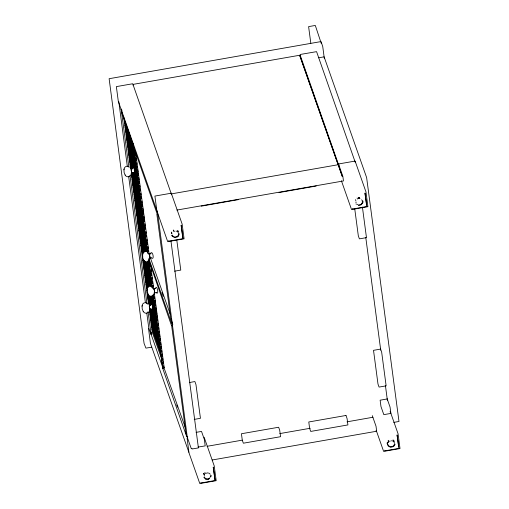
<?xml version="1.0" encoding="UTF-8"?>
<svg xmlns="http://www.w3.org/2000/svg" width="509" height="509" viewBox="0 0 509 509"><rect width="100%" height="100%" fill="white"/><g stroke="black" fill="none" stroke-linecap="round" stroke-linejoin="round"><path stroke-width="0.76" d="M150.009 257.84C148.704 258.928 147.515 265.202 143.576 260.156M178.964 234.77L179.047 233.485M359.309 198.605L358.94 197.524M123.961 169.713L124.12 172.551L125.163 175.058M142.068 306.138L142.221 308.982L143.264 311.483M133.536 145.014L133.084 144.849L122.23 114.029L121.218 109.053M156.874 211.75L157.147 211.248M186.625 436.353L163.071 369.458L163.185 367.727M164.197 367.657L163.554 367.422L163.427 368.567L163.478 367.409L163.853 367.345L185.441 427.935M163.478 368.554L163.554 367.396L164.203 367.632M172.405 326.053L172.087 326.135L172.207 324.379L172.875 324.258M172.163 326.123L172.284 324.367M129.521 155.111L128.796 155.417L129.057 157.402L132.741 167.849M133.097 182.063L132.372 182.368L132.633 184.353L142.361 211.973M359.5 198.605L359.138 197.517M359.698 198.612L359.329 197.524M124.062 169.147C124.171 166.589 127.714 164.954 129.261 167.346M142.17 305.572C142.227 302.798 146.331 301.347 147.553 304.134M210.58 476.621L210.662 475.533M394.507 443.924C394.354 447.15 389.08 448.022 388.202 444.783M123.942 169.821L124.088 169.001M142.049 306.246L142.196 305.432M150.002 258.018L151.548 257.878M359.888 198.625L359.519 197.575M211.101 476.456L211.159 475.393M174.695 237.512L172.43 236.392M362.841 202.448L362.904 201.888M362.675 202.97L362.828 202.423M394.889 444.497L394.99 444.115M171.412 232.352L171.743 233.688M178.634 235.546L178.952 234.719M388.202 446.005L390.416 447.252L392.986 446.737M394.869 444.675L394.418 445.496M130.59 174.822C129.98 177.552 126.098 177.31 125.093 174.969M153.61 294.622C153.215 296.594 150.524 297.32 149.118 295.939M358.336 205.35L360.926 204.93L362.713 202.983M136.667 209.084L135.948 209.32L136.208 211.305L145.937 238.925M140.242 236.036L139.523 236.271L139.79 238.257L144.518 251.694M144.219 265.984L143.5 266.22L143.761 268.205L150.072 286.122M147.795 292.936L147.076 293.171L147.336 295.156L150.753 304.859M151.37 319.887L150.651 320.123L150.912 322.108L160.64 349.728M205.852 479.128L204.758 478.466M133.612 143.334L133.224 145.555L147.356 252.025M133.453 143.799L133.148 144.34L147.585 253.132M143.01 252.776C143.862 251.001 146.624 250.727 147.68 252.451M147.616 287.483C150.569 283.252 152.089 288.399 153.667 288.558M172.131 323.272L171.056 318.379L172.055 323.285M187.089 436.55L187.757 436.436M178.347 236.036L178.583 235.565M372.932 417.253L347.011 421.834M177.927 236.437L178.258 236.023M393.934 446.081L394.411 445.464M151.491 332.402L151.122 334.407L163.09 368.414M148.316 312.157C146.974 314.028 144.123 313.315 143.201 311.393M147.362 290.003L146.675 290.175L146.942 292.16L151.148 304.102M150.938 316.954L150.25 317.126L150.518 319.111L159.979 345.986M127.492 140.274L126.811 140.439L127.072 142.425L136.539 169.3M127.893 143.264L127.205 143.436L127.466 145.421L137.195 173.041M131.067 167.226L130.387 167.397L130.552 168.664M134.643 194.177L133.962 194.349L134.223 196.328L143.691 223.203M138.225 221.129L137.538 221.3L137.799 223.286L147.266 250.161M143.786 263.051L143.099 263.223L143.366 265.208L150.728 286.109M177.31 236.908L177.857 236.437M393.234 446.628L393.781 446.183M209.549 478.18C207.971 479.605 204.955 479.115 204.376 476.92M171.972 235.782L172.316 236.252M118.807 101.66L127.326 166.411M154.621 292.688L156.276 292.815L156.078 292.331C159.457 296.562 156.918 283.252 155.41 288.584C155.837 288.075 152.942 288.565 152.834 288.488M149.061 253.857C147.107 254.265 149.398 253.043 149.328 254.023M174.682 237.468L177.234 236.895M208.315 479.204L209.651 478.555M203.874 477.207L204.204 477.83M171.927 235.61L171.743 235.234M362.707 200.648L362.955 201.672M150.263 253.826C152.541 248.818 154.825 260.882 151.548 257.898M125.449 125.348L124.82 125.468L125.087 127.454L134.548 154.329M129.025 152.299L128.395 152.42L128.662 154.405L133.396 167.843M132.601 179.251L131.977 179.372L132.238 181.357L141.699 208.232M136.177 206.202L135.553 206.323L135.814 208.308L145.281 235.183M139.752 233.154L139.129 233.275L139.39 235.26L145.173 251.688M141.737 248.131L141.114 248.252L141.375 250.237L142.692 253.966M145.313 275.083L144.69 275.204L144.95 277.189L148.373 286.891M148.895 302.034L148.265 302.155L148.533 304.14L149.086 304.038M152.471 328.986L151.841 329.107L152.248 332.173L162.237 360.544M208.257 479.262L205.852 479.198M132.442 172.685L133.25 173.009L133.059 172.532C136.488 176.763 133.81 163.446 132.391 168.778L132.397 168.18L131.774 168.74M149.875 309.237L151.358 309.44L151.16 308.957C154.59 313.194 151.924 299.865 150.499 305.203L150.499 304.605L149.207 305.279M318.653 57.791L324.106 56.843L366.626 177.584L398.992 421.471L393.82 422.375M123.967 118.457L123.719 117.153M124.584 119.38L124.024 119.481L124.291 121.466L134.02 149.086M124.985 122.376L124.425 122.472L124.686 124.457L134.675 152.827M125.087 127.454L125.64 127.358M125.297 128.453L125.481 130.45L135.209 158.07M125.481 130.45L126.041 130.349M126.175 131.36L125.615 131.456L125.882 133.441L135.604 161.067M126.569 134.357L126.016 134.452L126.277 136.437L136.266 164.808M126.97 137.347L126.41 137.449L126.677 139.434L136.667 167.798M126.677 139.434L127.231 139.332M127.072 142.425L127.632 142.329M127.466 145.421L128.026 145.326M128.16 146.331L127.606 146.433L127.867 148.418L137.595 176.038M128.561 149.328L128.001 149.423L128.262 151.408L138.257 179.779M128.662 154.405L129.216 154.31M129.057 157.402L129.617 157.3M129.75 158.312L129.191 158.414L129.458 160.392L132.346 168.606M130.145 161.308L129.591 161.404L129.852 163.389L131.958 169.363M130.546 164.305L129.986 164.401L130.253 166.386L131.303 169.37M131.736 173.289L131.182 173.384L131.443 175.37L141.171 202.989M132.136 176.279L131.577 176.381L131.837 178.36L141.833 206.73M132.238 181.357L132.798 181.261M132.633 184.353L133.193 184.252M133.326 185.263L132.766 185.365L133.034 187.344L142.762 214.97M133.034 187.344L133.587 187.248M133.727 188.26L133.167 188.355L133.428 190.341L143.156 217.96M134.121 191.257L133.562 191.352L133.829 193.337L143.818 221.701M134.223 196.328L134.783 196.232M134.917 197.244L134.357 197.339L134.624 199.324L144.346 226.944M135.311 200.241L134.758 200.336L135.019 202.321L144.747 229.941M171.336 194.234L171.253 193.77M338.943 164.935L338.733 163.936L355.104 161.073L365.952 191.861L367.918 206.686L351.541 209.549L341.393 180.74M355.167 162.097L316.573 51.644L300.183 54.476L300.501 56.862M338.879 165.635L300.342 55.653L299.782 55.748L338.161 164.725L299.718 55.246L133.377 84.322L133.447 84.831L132.9 84.997M135.712 203.231L135.152 203.333L135.419 205.312L145.409 233.682M135.814 208.308L136.374 208.213M136.208 211.305L136.768 211.203M136.902 212.215L136.348 212.317L136.609 214.295L146.338 241.921M156.778 210.395L118.323 101.431L116.357 86.613L132.734 83.75L171.234 193.668M136.609 214.295L137.169 214.2M156.817 211.248L157.561 211.12M157.408 211.318L187.293 437.282M137.303 215.212L136.743 215.307L137.004 217.292L146.732 244.918M176.871 210.071L343.467 180.949L342.862 176.4L338.892 165.113L338.332 165.209L342.309 176.496L338.262 164.706L171.927 193.789L171.488 194.813M137.697 218.208L137.137 218.304L137.405 220.289L147.394 248.659M137.799 223.286L138.359 223.184M138.493 224.195L137.933 224.291L138.2 226.276L147.139 251.662M138.2 226.276L138.753 226.181M138.887 227.192L138.333 227.288L138.594 229.273L146.484 251.669M139.288 230.183L138.728 230.284L138.995 232.263L145.828 251.675M139.39 235.26L139.95 235.164M139.79 238.257L140.344 238.161M140 239.255L140.185 241.253L144.13 252.451M140.185 241.253L140.745 241.151M140.878 242.163L140.319 242.259L140.579 244.244L143.474 252.458M141.273 245.16L140.719 245.255L140.98 247.24L143.347 253.959M168.772 240.464L168.924 241.126L183.068 238.651L181.14 225.207L182.763 238.021M352.603 208.327L352.75 208.989L366.894 206.514L364.966 193.07L366.556 205.057M141.375 250.237L141.935 250.135M141.585 251.23L142.825 256.218M141.776 253.227L142.329 253.132M142.469 254.144L141.909 254.239L142.17 256.224L151.898 283.844M142.864 257.134L142.304 257.236L142.571 259.221L152.032 286.096M143.258 260.131L142.705 260.226L142.965 262.211L151.644 286.847M142.965 262.211L143.525 262.116M143.366 265.208L143.92 265.113M143.761 268.205L144.321 268.103M144.454 269.115L143.894 269.21L144.162 271.195L149.417 286.128M144.849 272.111L144.295 272.207L144.556 274.192L148.762 286.134M174.555 271.182L180.778 270.094L176.839 240.382M144.95 277.189L145.51 277.087M145.16 278.181L145.351 280.179L147.979 287.649M145.351 280.179L145.911 280.084M146.045 281.095L145.485 281.191L145.746 283.176L147.591 288.399M146.439 284.086L145.879 284.187L146.147 286.173L147.457 289.901M146.84 287.082L146.28 287.178L147.33 291.402M146.942 292.16L147.495 292.064M147.336 295.156L147.896 295.055M148.03 296.066L147.47 296.162L147.737 298.147L150.365 305.616M147.737 298.147L148.361 298.051M148.424 299.063L147.871 299.158L148.132 301.143L149.71 305.623M150.015 311.044L149.461 311.139L149.722 313.124L159.451 340.744M150.416 314.034L149.856 314.136L150.117 316.114L160.112 344.485M150.518 319.111L151.071 319.016M150.912 322.108L151.472 322.006M151.606 323.018L151.046 323.12L151.313 325.098L161.041 352.724M151.313 325.098L151.943 325.003M152 326.014L151.447 326.11L151.707 328.095L161.697 356.465M148.526 328.464L150.416 343.295L188.871 452.259M151.612 347.208L145.898 348.124L144.072 343.39L109.123 78.71L321.052 41.573L322.744 46.58L324.309 58.35M189.437 382.514L194.896 381.559L195.971 384.626L200.444 418.309L194.215 419.397M196.06 432.37L201.513 431.416L204.351 439.477L205.203 445.878L198.122 447.08M187.077 437.925L188.966 452.762L199.808 483.55L216.185 480.687L214.219 465.869L204.147 437.269M207.068 446.304L242.252 440.151L243.359 443.205L280.574 436.703L279.721 430.302L278.646 427.242L241.431 433.744L242.284 440.145M279.778 433.592L310.267 428.26M212.196 459.99L376.119 431.327L376.056 430.824L376.609 430.729L376.005 426.179L372.295 415.643M200.87 482.328L201.017 482.99L215.161 480.515L213.233 467.071L214.925 479.802M384.696 450.191L384.849 450.847L398.986 448.378L397.058 434.934L398.649 446.921M150.187 253.838L149.302 253.934L149.398 254.246M387.553 444.306L387.177 443.078M387.546 444.128L387.184 442.9M358.425 204.942C360.595 205.413 363.038 203.256 362.274 201.017M171.749 233.504L171.38 232.46M163.478 367.409L164.178 367.613L154.303 293.063M171.807 233.332L171.438 232.282M151.008 334.216L151.65 334.388M171.87 233.16L171.501 232.11M355.855 200.68L355.492 199.63M151.039 333.764L148.043 311.591M356.306 204.357L356.033 203.944M205.254 473.389L204.904 472.371M148.234 253.724L147.763 252.559M357.49 199.07L357.121 198.02M388.036 445.693L387.667 444.974M173.658 231.207L173.289 230.163M358.546 197.556L358.915 198.605M390.11 411.202L398.044 433.725L400.01 448.55L383.64 451.413L376.234 430.398M393.654 440.291L394.112 441.456M393.622 440.317L393.979 441.335M393.056 439.859L393.425 440.909M388.558 440.323L388.94 441.367M388.036 440.889L388.392 441.907M387.298 442.366L387.654 443.384M387.597 444.446L387.222 443.256M279.002 192.567L316.216 186.027M201.233 206.164L238.447 199.623M177.864 230.685L178.214 231.69M177.705 230.59L178.055 231.589M173.48 230.1L173.836 231.105M172.284 235.056C173.225 238.562 179.06 237.175 178.57 233.669M124.158 119.214L133.619 146.089M133.905 147.884L156.708 212.622M134.185 170.082L138.124 181.28M134.58 173.079L138.785 185.022M133.924 173.085L139.186 188.018M133.269 173.092L139.841 191.759M132.353 172.354L140.242 194.75M131.697 172.366L140.115 196.251M131.309 173.117L140.77 199.992M150.238 257.446L170.159 314.002M162.002 292.529L163.319 296.27M148.844 258.527L171.609 323.164M171.622 325.938L148.762 260.118M148.329 260.646L148.857 262.135M147.934 261.397L149.512 265.876M147.286 261.41L149.913 268.873M146.891 262.16L150.308 271.87M146.236 262.173L150.969 275.611M145.32 261.435L150.842 277.112M144.403 260.697L151.504 280.853M152.834 295.831L153.883 298.821M152.178 295.844L154.545 302.562M151.523 295.85L154.418 304.064M151.135 296.607L155.08 307.805M150.219 295.869L155.474 310.795M149.563 295.875L156.136 314.537M148.119 293.642L156.53 317.533M152.458 307.837L156.403 319.035M152.331 309.338L157.065 322.776M151.943 310.096L157.459 325.773M150.759 308.607L158.121 329.514M150.104 308.619L158.522 332.504M149.716 309.37L158.655 334.757M149.322 310.127L159.05 337.747M203.88 473.485L204.249 474.534L203.848 473.472M203.785 473.65L204.141 474.655M176.757 404.973L177.552 407.213M192.014 448.48L191.276 448.652L187.318 437.409M192.078 448.983L198.415 447.92L170.979 241.151M150.938 334.197L148.781 328.076L146.783 313.029M130.985 169.141L131.456 171.438M149.392 254.163L149.557 254.869M154.081 289.233L153.877 288.584L154.163 289.576M149.557 254.824L149.875 256.536M131.137 169.72L131.303 170.566M154.157 289.526L154.583 292.039M149.245 306.151L149.563 307.862M133.084 143.862L133.88 147.775M121.664 109.537L121.944 110.905M186.638 436.067L185.639 431.161L171.787 326.746M163.109 368.115L162.11 363.222L153.107 295.366M149.64 255.225L149.722 255.658M154.246 289.926L154.329 290.359M149.328 306.552L149.411 306.984M149.862 256.511L149.932 256.956M131.443 171.412L131.519 171.857M149.551 307.837L149.665 308.658M362.421 207.138L366.467 237.633L359.399 238.867L358.317 235.807L354.684 208.429M365.774 237.468L380.726 350.135M385.428 385.587L387.413 400.558M321.255 43.373L315.306 25.45L308.607 26.621L310.808 43.208M156.766 213.551L170.61 317.896M135.642 152.426L149.169 254.366M150.664 265.615L153.788 289.137M135.661 154.704L135.871 156.276M136.183 158.623L136.495 160.971M136.705 162.543L136.915 164.108M137.226 166.456L137.43 168.027M137.64 169.592L137.952 171.94M138.162 173.512L138.473 175.859M138.677 177.425L138.989 179.779M139.199 181.344L139.511 183.692M139.72 185.263L139.924 186.828M140.236 189.176L140.446 190.748M140.758 193.096L140.968 194.661M141.279 197.015L141.489 198.58M141.801 200.934L142.005 202.499M142.215 204.064L142.526 206.419M142.736 207.984L143.048 210.332M143.252 211.903L143.563 214.251M143.773 215.816L144.085 218.17M144.295 219.735L144.499 221.3M144.81 223.655L145.122 226.002M145.332 227.568L145.542 229.139M145.854 231.487L146.058 233.052M146.369 235.406L146.579 236.971M146.891 239.319L147.101 240.891M147.311 242.456L147.623 244.804M147.826 246.375L148.138 248.723M148.348 250.288L148.558 251.86M150.893 269.458L151.205 271.812M151.408 273.378L151.72 275.725M151.93 277.297L152.14 278.862M152.452 281.21L152.764 283.564M152.974 285.129L153.177 286.694M154.011 292.968L154.221 294.533M154.532 296.881L154.736 298.452M154.946 300.017L155.258 302.365M155.468 303.937L155.779 306.284M155.983 307.85L156.295 310.204M156.505 311.769L156.817 314.123M157.026 315.688L157.338 318.036M157.548 319.607L157.752 321.173M158.064 323.52L158.375 325.875M158.585 327.44L158.795 329.005M159.107 331.359L159.311 332.924M159.521 334.489L159.832 336.843M160.042 338.409L160.354 340.756M160.558 342.328L160.869 344.676M161.079 346.241L161.391 348.595M161.601 350.16L161.805 351.732M162.117 354.079L162.435 356.427M162.638 357.999L162.848 359.564M163.16 361.912L163.37 363.483M163.682 365.831L163.885 367.396M148.59 260.748L152.146 287.534M153.088 294.622L162.918 368.688M148.507 260.691L151.956 286.701M121.199 109.301L128.834 166.818M129.98 175.478L146.999 303.72M128.688 176.661L145.421 302.779M149.92 256.911L149.977 257.331M131.5 171.813L131.564 172.233M154.564 291.975L154.615 292.363M149.964 257.274L150.009 257.662M149.652 308.6L149.716 309.249M131.545 172.176L131.596 172.557M154.596 292.293L154.628 292.624M149.99 257.586L150.028 257.923M210.274 476.958A3.219 2.876 -19.4 0 1 209.924 477.487M204.236 475.877A3.219 2.876 -19.4 0 1 204.338 475.317M205.897 473.395A3.219 2.876 -19.4 0 1 206.469 473.141M207.036 472.988A3.219 2.876 -19.4 0 1 208.226 472.988M208.83 473.154A3.219 2.876 -19.4 0 1 210.217 474.286M393.686 441.685A3.219 2.876 -19.4 0 1 394.405 443.161M388.386 442.614A3.219 2.876 -19.4 0 1 388.736 442.086M389.729 441.258A3.219 2.876 -19.4 0 1 390.295 441.004M391.446 440.8A3.219 2.876 -19.4 0 1 392.655 441.017M174.377 231.277A3.219 2.876 -19.4 0 1 174.943 231.124M176.133 231.124A3.219 2.876 -19.4 0 1 176.738 231.29M177.291 231.576A3.219 2.876 -19.4 0 1 178.366 232.925M357.738 204.548A3.219 2.876 -19.4 0 1 357.184 204.268M356.109 202.913A3.219 2.876 -19.4 0 1 355.976 201.869M361.594 199.821A3.219 2.876 -19.4 0 1 361.956 200.279M150.791 253.393L150.804 253.876L150.791 253.393M171.278 193.21L154.908 196.073L156.874 210.898L167.716 241.686L184.093 238.823L182.12 224.005L171.278 193.21M380.586 349.098L373.517 350.332L377.983 384.021L379.065 387.082L386.134 385.847L381.667 352.158L380.586 349.098M387.203 398.954L380.134 400.195L380.98 406.589L383.818 414.65L390.893 413.416L390.04 407.015L387.203 398.954M345.986 415.465L308.778 421.974L309.625 428.374L310.706 431.435L347.914 424.926L347.068 418.532L345.986 415.465M359.112 198.586L358.743 197.537L359.112 198.618"/></g></svg>
